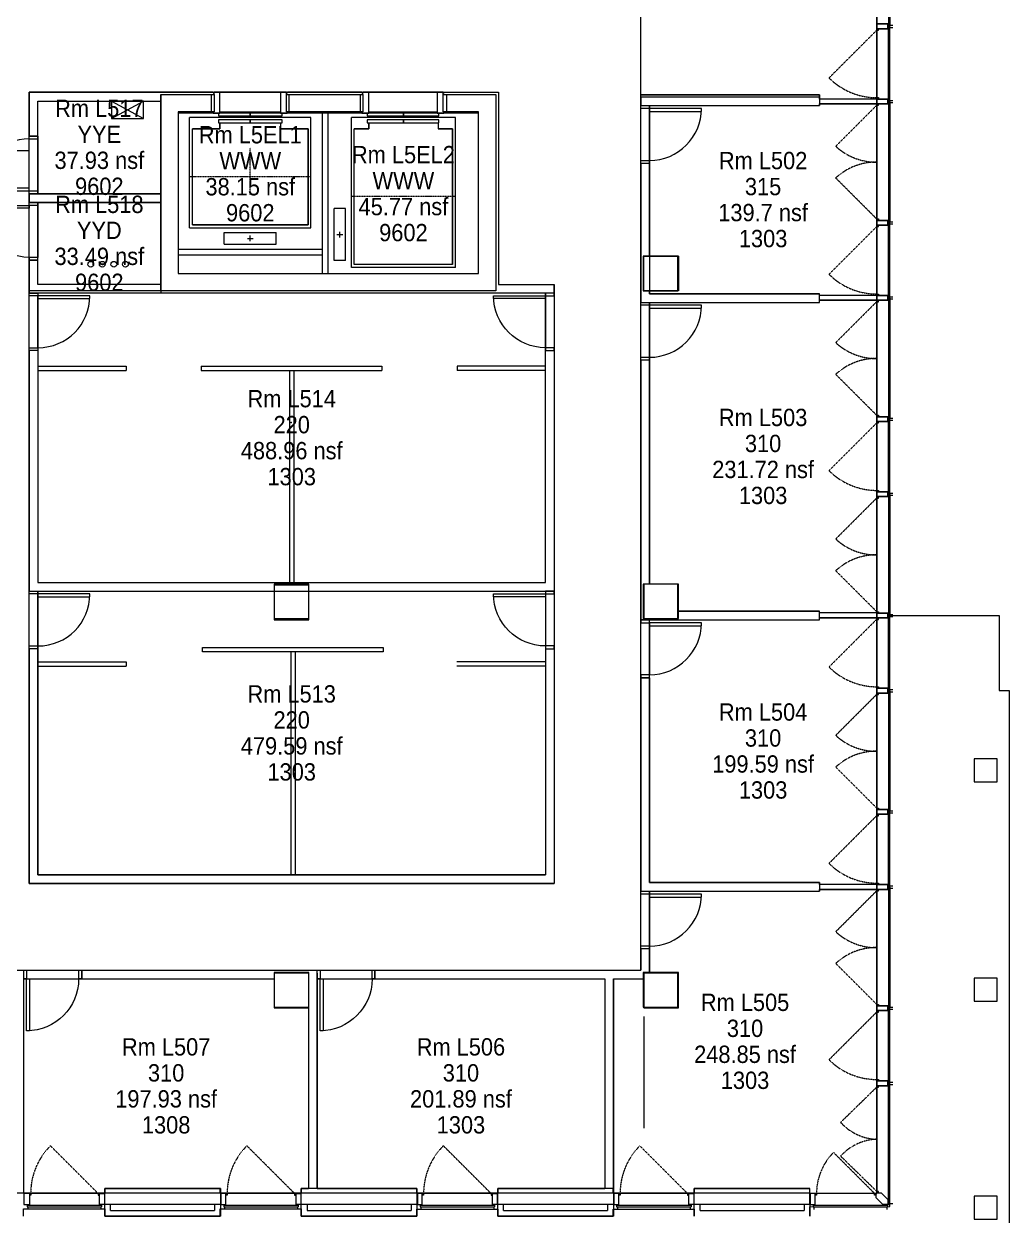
# Model space of a CAD drawing. Header units: inches. Extents: x 1247 to 6173, y 2512 to 6927.
# Drawn here: x 3442 to 4124, y 4620 to 5446 of the extents above; entities that cross this region are included whole.
import ezdxf

# ---------------------------------------------------------------- set-up
doc = ezdxf.new("R2010")
doc.units = ezdxf.units.IN
doc.header["$LTSCALE"] = 0.75
doc.header["$MEASUREMENT"] = 0
doc.linetypes.add('626_FL5$0$HIDDEN', pattern=[0.375, 0.25, -0.125])
doc.layers.get('0').update_dxf_attribs({"linetype": 'CONTINUOUS'})
doc.layers.get('DEFPOINTS').update_dxf_attribs({"linetype": 'CONTINUOUS'})
for name, color, linetype in [('626_FL5$0$A-BLDG-TWNE', 9, 'CONTINUOUS'), ('626_FL5$0$A-COLS', 7, 'CONTINUOUS'), ('626_FL5$0$A-DOOR', 7, 'CONTINUOUS'), ('626_FL5$0$A-FLOR', 7, 'CONTINUOUS'), ('626_FL5$0$A-FLOR-EVTR', 7, 'CONTINUOUS'), ('626_FL5$0$A-GLAZ', 7, 'CONTINUOUS'), ('626_FL5$0$A-WALL-FULL', 7, 'CONTINUOUS'), ('626_FL6$0$A-FLOR-EVTR', 7, 'CONTINUOUS'), ('626_GRID5$0$A-COLS', 7, 'CONTINUOUS'), ('triGrossAreaLayer', 7, 'CONTINUOUS'), ('triLabelLayer', 7, 'CONTINUOUS'), ('triMeasuredGrossAreaLayer', 7, 'CONTINUOUS'), ('triSpaceLayer', 7, 'CONTINUOUS')]:
    doc.layers.add(name, color=color, linetype=linetype)
doc.styles.add('KTH_TEXT', font='romans.shx', dxfattribs={"width": 0.9})

# ---------------------------------------------------------------- blocks, each defined once
blk = doc.blocks.new('626_FL5$0$626_DOOR')
blk.add_lwpolyline([(0, 1), (0, 0), (0.056, 0), (0.056, 1)], close=True)
blk.add_arc((0, 0), 1, 0, 90)
blk = doc.blocks.new('A$C001220A5')
at = {"layer": '626_FL6$0$A-FLOR-EVTR'}
for p, q in [((6, 358.3), (67, 358.3)), ((6, 355.3), (67, 355.3)), ((67, 358.3), (67, 355.3)), ((119.08, 358.3), (244.08, 358.3)), ((119.08, 358.3), (119.08, 355.3)), ((119.08, 355.3), (244.08, 355.3)), ((180.08, 355.3), (180.08, 208.89)), ((183.08, 355.3), (183.08, 208.89)), ((244.08, 358.3), (244.08, 355.3)), ((357.16, 358.3), (296.16, 358.3)), ((296.16, 358.3), (296.16, 355.3)), ((357.16, 355.3), (296.16, 355.3)), ((120, 160.58), (120, 163.58)), ((120, 163.58), (245, 163.58)), ((245, 160.58), (120, 160.58)), ((181, 160.58), (181, 6.49)), ((184, 160.58), (184, 6.49)), ((245, 163.58), (245, 160.58)), ((6, 153.58), (67, 153.58)), ((6, 150.58), (67, 150.58)), ((67, 153.58), (67, 150.58)), ((357, 153.58), (296, 153.58)), ((357, 150.58), (296, 150.58))]:
    blk.add_line(p, q, dxfattribs=at)

msp = doc.modelspace()

# ---------------------------------------------------------------- linework, layer by layer
at = {"linetype": 'ByBlock'}
for p, q in [((3849.88, 4778.73), (3849.88, 4681.28)), ((3870.88, 4758.73), (3870.88, 4681.28))]:
    msp.add_line(p, q, dxfattribs=at)
for points in [[(3676.55, 5385.21), (3623.55, 5385.21), (3623.55, 5397.21), (3676.55, 5397.21)], [(3576.55, 5382.4), (3598.55, 5382.4), (3598.55, 5384.4), (3576.55, 5384.4)], [(3598.55, 5382.4), (3620.55, 5382.4), (3620.55, 5384.4), (3598.55, 5384.4)], [(3679.55, 5382.4), (3704.55, 5382.4), (3704.55, 5384.4), (3679.55, 5384.4)], [(3704.55, 5382.4), (3728.99, 5382.4), (3728.99, 5384.4), (3704.55, 5384.4)], [(3868.88, 5389.56), (3874.88, 5389.56), (3874.88, 5387.56), (3868.88, 5387.56)], [(3576.55, 5377.59), (3598.55, 5377.59), (3598.55, 5379.59), (3576.55, 5379.59)], [(3598.55, 5377.59), (3620.55, 5377.59), (3620.55, 5379.59), (3598.55, 5379.59)], [(3679.55, 5377.59), (3704.55, 5377.59), (3704.55, 5379.59), (3679.55, 5379.59)], [(3704.55, 5377.59), (3728.99, 5377.59), (3728.99, 5379.59), (3704.55, 5379.59)], [(3451.55, 5366.4), (3445.55, 5366.4), (3445.55, 5368.4), (3451.55, 5368.4)], [(3868.88, 5351.56), (3874.88, 5351.56), (3874.88, 5349.56), (3868.88, 5349.56)], [(3451.55, 5328.45), (3445.55, 5328.45), (3445.55, 5330.45), (3451.55, 5330.45)], [(3451.55, 5320.45), (3445.55, 5320.45), (3445.55, 5322.45), (3451.55, 5322.45)], [(3870.57, 5261.22), (3894.57, 5261.22), (3894.57, 5285.22), (3870.57, 5285.22)], [(3870.88, 5285.22), (3894.88, 5285.22), (3894.88, 5261.22), (3870.88, 5261.22)], [(3445.55, 5282.45), (3451.55, 5282.45), (3451.55, 5284.45), (3445.55, 5284.45)], [(3451.55, 5257.87), (3445.55, 5257.87), (3445.55, 5259.72), (3451.55, 5259.72)], [(3802.88, 5257.87), (3808.88, 5257.87), (3808.88, 5259.72), (3802.88, 5259.72)], [(3874.88, 5251.23), (3868.88, 5251.23), (3868.88, 5253.23), (3874.88, 5253.23)], [(3451.55, 5220.03), (3445.55, 5220.03), (3445.55, 5221.87), (3451.55, 5221.87)], [(3802.88, 5220.03), (3808.88, 5220.03), (3808.88, 5221.87), (3802.88, 5221.87)], [(3874.88, 5213.23), (3868.88, 5213.23), (3868.88, 5215.23), (3874.88, 5215.23)], [(3615.07, 5034.22), (3639.07, 5034.22), (3639.07, 5058.22), (3615.07, 5058.22)], [(3615.07, 5033.3), (3639.07, 5033.3), (3639.07, 5057.3), (3615.07, 5057.3)], [(3870.57, 5034.22), (3894.57, 5034.22), (3894.57, 5058.22), (3870.57, 5058.22)], [(3870.88, 5034.22), (3894.88, 5034.22), (3894.88, 5058.22), (3870.88, 5058.22)], [(3451.55, 5051.3), (3445.55, 5051.3), (3445.55, 5053.3), (3451.55, 5053.3)], [(3802.88, 5051.3), (3808.88, 5051.3), (3808.88, 5053.3), (3802.88, 5053.3)], [(3874.88, 5033.4), (3868.88, 5033.4), (3868.88, 5031.31), (3874.88, 5031.31)], [(3451.55, 5013.3), (3445.55, 5013.3), (3445.55, 5015.3), (3451.55, 5015.3)], [(3802.88, 5013.3), (3808.88, 5013.3), (3808.88, 5015.3), (3802.88, 5015.3)], [(3874.87, 4995.31), (3868.88, 4995.31), (3868.88, 4993.22), (3874.87, 4993.22)], [(3874.88, 4843.4), (3868.88, 4843.4), (3868.88, 4845.4), (3874.88, 4845.4)], [(3874.88, 4805.54), (3868.88, 4805.54), (3868.88, 4807.54), (3874.88, 4807.54)], [(3443.75, 4784.73), (3441.75, 4784.73), (3441.75, 4790.73), (3443.75, 4790.73)], [(3481.83, 4784.73), (3479.83, 4784.73), (3479.83, 4790.73), (3481.83, 4790.73)], [(3615.07, 4765.22), (3639.07, 4765.22), (3639.07, 4789.22), (3615.07, 4789.22)], [(3615.07, 4764.73), (3639.07, 4764.73), (3639.07, 4788.73), (3615.07, 4788.73)], [(3870.57, 4765.22), (3894.57, 4765.22), (3894.57, 4789.22), (3870.57, 4789.22)], [(3870.88, 4764.73), (3894.88, 4764.73), (3894.88, 4788.73), (3870.88, 4788.73)], [(4033.36, 4710.53), (4032.18, 4710.53), (4032.18, 4709.75), (4033.36, 4709.75)], [(3445.94, 4634.92), (3445.94, 4636.1), (3446.73, 4636.1), (3446.73, 4634.92)], [(3494.01, 4634.92), (3494.01, 4636.1), (3493.22, 4636.1), (3493.22, 4634.92)], [(3989.75, 4634.92), (3989.75, 4636.1), (3990.53, 4636.1), (3990.53, 4634.92)], [(4030.71, 4634.92), (4030.71, 4636.1), (4031.49, 4636.1), (4031.49, 4634.92)], [(4031.69, 4636.1), (4032.18, 4636.1), (4032.18, 4636.59), (4035.22, 4636.59), (4039.88, 4631.94), (4039.88, 4628.4), (4036.34, 4628.4), (4031.69, 4633.06)], [(4033.36, 4637.57), (4032.18, 4637.57), (4032.18, 4636.79), (4033.36, 4636.79)]]:
    msp.add_lwpolyline(points, close=True)
at = {"linetype": '626_FL5$0$HIDDEN'}
for points in [[(3493.22, 4636.1), (3460.21, 4669.11, 0.198912), (3446.53, 4636.1)], [(4030.71, 4636.1), (4002.3, 4664.51, 0.198912), (3990.53, 4636.1)]]:
    msp.add_lwpolyline(points, format="xyb", dxfattribs=at)
at = {"layer": '626_FL5$0$A-BLDG-TWNE'}
for p, q in [((4041.38, 5036.44), (4116.84, 5036.44)), ((4116.84, 5036.44), (4116.84, 4984.41)), ((4116.84, 4984.41), (4123.84, 4984.41)), ((4123.84, 4984.41), (4123.84, 4444.24))]:
    msp.add_line(p, q, dxfattribs=at)
for points in [[(4099.57, 4921.22), (4115.57, 4921.22), (4115.57, 4937.22), (4099.57, 4937.22)], [(4099.57, 4769.22), (4115.57, 4769.22), (4115.57, 4785.22), (4099.57, 4785.22)], [(4099.57, 4618.22), (4115.57, 4618.22), (4115.57, 4634.22), (4099.57, 4634.22)]]:
    msp.add_lwpolyline(points, close=True, dxfattribs=at)
at = {"layer": '626_FL5$0$A-COLS'}
for p, q in [((3536.55, 5261.22), (3536.55, 5397.22)), ((3536.55, 5261.21), (3536.55, 5397.22)), ((3536.55, 5397.22), (3573.55, 5397.21)), ((3573.55, 5397.21), (3573.55, 5398.34)), ((3573.55, 5397.21), (3573.55, 5385.21)), ((3623.55, 5397.21), (3623.55, 5398.34)), ((3676.55, 5397.21), (3676.55, 5398.34)), ((3676.55, 5397.21), (3676.55, 5385.21)), ((3731.99, 5397.21), (3731.99, 5398.34)), ((3731.99, 5397.21), (3768.55, 5397.22)), ((3731.99, 5385.21), (3731.99, 5397.21)), ((3768.55, 5397.22), (3768.55, 5261.21)), ((3573.55, 5385.21), (3548.55, 5385.21)), ((3548.55, 5385.21), (3548.55, 5273.21)), ((3756.55, 5385.21), (3731.99, 5385.21)), ((3756.55, 5273.21), (3756.55, 5385.21)), ((3548.55, 5273.22), (3756.55, 5273.22)), ((3548.55, 5273.21), (3756.55, 5273.21)), ((3768.55, 5261.21), (3445.55, 5261.21)), ((3768.55, 5261.22), (3536.55, 5261.22))]:
    msp.add_line(p, q, dxfattribs=at)
at = {"layer": '626_FL5$0$A-DOOR'}
for p, q in [((3644.87, 4784.73), (3644.87, 4790.73)), ((3644.87, 4790.73), (3646.87, 4790.73)), ((3646.87, 4790.73), (3646.87, 4784.73)), ((3682.85, 4784.73), (3682.85, 4790.72)), ((3682.85, 4790.72), (3684.85, 4790.72)), ((3684.85, 4790.72), (3684.85, 4784.73)), ((3646.87, 4784.73), (3644.87, 4784.73)), ((3684.85, 4784.73), (3682.85, 4784.73))]:
    msp.add_line(p, q, dxfattribs=at)
at = {"layer": '626_FL5$0$A-FLOR'}
for p, q in [((3868.88, 5397.06), (3868.88, 5578.09)), ((3502.55, 5392.72), (3524.55, 5380.72)), ((3502.55, 5380.72), (3524.55, 5392.72)), ((3619.55, 5398.96), (3577.55, 5398.96)), ((3727.99, 5398.96), (3680.55, 5398.96)), ((3868.86, 5397.06), (3992.64, 5397.06)), ((3868.86, 5395.56), (3868.86, 5397.06)), ((3992.64, 5397.06), (3992.64, 5395.56)), ((3577.55, 5385.21), (3619.55, 5385.21)), ((3680.55, 5385.21), (3727.99, 5385.21)), ((3874.88, 5387.56), (3874.88, 5351.56)), ((3451.55, 5366.4), (3451.55, 5329.69)), ((3451.55, 5320.45), (3451.55, 5284.45)), ((3451.55, 5221.87), (3451.55, 5257.87)), ((3802.88, 5257.87), (3802.88, 5221.87)), ((3874.88, 5251.23), (3874.88, 5215.23)), ((3451.55, 5052.3), (3451.55, 5015.3)), ((3802.88, 5053.3), (3802.88, 5015.3)), ((3874.87, 5031.31), (3874.88, 4995.31)), ((3874.88, 4843.4), (3874.88, 4807.54)), ((3443.75, 4784.72), (3479.75, 4784.73)), ((3646.87, 4784.73), (3682.87, 4784.73))]:
    msp.add_line(p, q, dxfattribs=at)
msp.add_lwpolyline([(3502.55, 5380.72), (3524.55, 5380.72), (3524.55, 5392.72), (3502.55, 5392.72)], close=True, dxfattribs=at)
for centre in [(3488.09, 5279.67), (3496.09, 5279.67), (3504.09, 5279.67), (3512.09, 5279.67)]:
    msp.add_circle(centre, 2, dxfattribs=at)
at = {"layer": '626_FL5$0$A-FLOR-EVTR'}
for p, q in [((3756.55, 5384.4), (3548.55, 5384.4)), ((3648.55, 5273.22), (3648.55, 5384.06)), ((3652.55, 5273.22), (3652.55, 5384.06)), ((3556.55, 5304.96), (3556.55, 5381.4)), ((3640.55, 5381.4), (3556.55, 5381.4)), ((3577.55, 5377.46), (3577.55, 5373.53)), ((3619.55, 5377.59), (3619.55, 5373.53)), ((3640.55, 5304.96), (3640.55, 5381.4)), ((3668.55, 5277.46), (3668.55, 5381.4)), ((3740.55, 5381.4), (3668.55, 5381.4)), ((3680.55, 5377.59), (3680.55, 5373.53)), ((3728.55, 5377.59), (3728.55, 5373.53)), ((3740.55, 5277.46), (3740.55, 5381.4)), ((3558.55, 5306.96), (3558.55, 5373.53)), ((3577.55, 5373.53), (3558.55, 5373.53)), ((3638.55, 5373.53), (3619.55, 5373.53)), ((3638.55, 5306.96), (3638.55, 5373.53)), ((3670.55, 5279.46), (3670.55, 5373.53)), ((3680.55, 5373.53), (3670.55, 5373.53)), ((3738.55, 5373.53), (3728.55, 5373.53)), ((3738.55, 5279.46), (3738.55, 5373.53)), ((3664.55, 5318.21), (3656.55, 5318.21)), ((3656.55, 5282.21), (3656.55, 5318.21)), ((3664.55, 5282.21), (3664.55, 5318.21)), ((3556.55, 5304.96), (3640.55, 5304.96)), ((3558.55, 5306.96), (3638.55, 5306.96)), ((3580.55, 5293.59), (3580.55, 5301.59)), ((3580.55, 5301.59), (3616.55, 5301.59)), ((3616.55, 5293.59), (3616.55, 5301.59)), ((3660.55, 5298.21), (3660.55, 5302.21)), ((3580.55, 5293.59), (3616.55, 5293.59)), ((3596.55, 5297.59), (3600.55, 5297.59)), ((3598.55, 5295.59), (3598.55, 5299.59)), ((3658.55, 5300.21), (3662.55, 5300.21)), ((3548.55, 5290.21), (3648.55, 5290.21)), ((3548.55, 5286.21), (3648.55, 5286.21)), ((3664.55, 5282.21), (3656.55, 5282.21)), ((3740.55, 5277.46), (3668.55, 5277.46)), ((3738.55, 5279.46), (3670.55, 5279.46)), ((3548.55, 5273.21), (3756.55, 5273.21))]:
    msp.add_line(p, q, dxfattribs=at)
at = {"layer": '626_FL5$0$A-FLOR-EVTR', "linetype": '626_FL5$0$HIDDEN'}
for p, q in [((3598.55, 5328.06), (3598.55, 5360.42)), ((3640.55, 5340.25), (3556.55, 5340.25)), ((3740.55, 5326.5), (3668.55, 5326.5))]:
    msp.add_line(p, q, dxfattribs=at)
at = {"layer": '626_FL5$0$A-GLAZ'}
for p, q in [((4040.31, 5528.15), (4040.31, 5444.65)), ((4041.31, 5528.15), (4041.31, 5444.65)), ((4033.36, 5442.53), (4032.18, 5442.53)), ((4032.18, 5442.53), (4032.18, 5441.75)), ((4033.36, 5441.75), (4033.36, 5442.53)), ((4032.18, 5441.75), (4032.18, 5395.06)), ((4032.18, 5441.75), (4033.36, 5441.75)), ((4032.18, 5394.27), (4032.18, 5395.06)), ((4032.18, 5395.06), (4033.36, 5395.06)), ((4033.36, 5394.27), (4032.18, 5394.27)), ((4033.36, 5395.06), (4033.36, 5394.27)), ((4033.36, 5390.53), (4032.18, 5390.53)), ((4032.18, 5390.53), (4032.18, 5389.75)), ((4032.18, 5311.06), (4032.18, 5389.75)), ((4032.18, 5389.75), (4033.36, 5389.75)), ((4033.36, 5389.75), (4033.36, 5390.53)), ((4040.31, 5392.15), (4040.31, 5308.65)), ((4041.31, 5392.15), (4041.31, 5308.65)), ((4032.18, 5310.27), (4032.18, 5311.06)), ((4032.18, 5311.06), (4033.36, 5311.06)), ((4033.36, 5310.27), (4032.18, 5310.27)), ((4033.36, 5311.06), (4033.36, 5310.27)), ((4033.36, 5306.53), (4032.18, 5306.53)), ((4032.18, 5306.53), (4032.18, 5305.75)), ((4032.18, 5305.75), (4032.18, 5259.06)), ((4032.18, 5305.75), (4033.36, 5305.75)), ((4033.36, 5305.75), (4033.36, 5306.53)), ((4032.18, 5258.27), (4032.18, 5259.06)), ((4032.18, 5259.06), (4033.36, 5259.06)), ((4033.36, 5258.27), (4032.18, 5258.27)), ((4033.36, 5254.53), (4032.18, 5254.53)), ((4032.18, 5254.53), (4032.18, 5253.75)), ((4032.18, 5175.06), (4032.18, 5253.75)), ((4032.18, 5253.75), (4033.36, 5253.75)), ((4033.36, 5259.06), (4033.36, 5258.27)), ((4033.36, 5253.75), (4033.36, 5254.53)), ((4040.31, 5256.15), (4040.31, 5172.65)), ((4041.31, 5256.15), (4041.31, 5172.65)), ((4032.18, 5174.27), (4032.18, 5175.06)), ((4032.18, 5175.06), (4033.36, 5175.06)), ((4033.36, 5174.27), (4032.18, 5174.27)), ((4033.36, 5170.53), (4032.18, 5170.53)), ((4032.18, 5170.53), (4032.18, 5169.75)), ((4032.18, 5169.75), (4032.18, 5123.06)), ((4032.18, 5169.75), (4033.36, 5169.75)), ((4033.36, 5175.06), (4033.36, 5174.27)), ((4033.36, 5169.75), (4033.36, 5170.53)), ((4032.18, 5122.27), (4032.18, 5123.06)), ((4032.18, 5123.06), (4033.36, 5123.06)), ((4033.36, 5122.27), (4032.18, 5122.27)), ((4033.36, 5123.06), (4033.36, 5122.27)), ((4040.31, 5120.15), (4040.31, 5036.65)), ((4041.31, 5120.15), (4041.31, 5036.65)), ((4033.36, 5118.53), (4032.18, 5118.53)), ((4032.18, 5118.53), (4032.18, 5117.74)), ((4032.18, 5039.06), (4032.18, 5117.74)), ((4032.18, 5117.74), (4033.36, 5117.74)), ((4033.36, 5117.74), (4033.36, 5118.53)), ((4032.18, 5038.27), (4032.18, 5039.06)), ((4032.18, 5039.06), (4033.36, 5039.06)), ((4033.36, 5038.27), (4032.18, 5038.27)), ((4033.36, 5039.06), (4033.36, 5038.27)), ((4033.36, 5034.53), (4032.18, 5034.53)), ((4032.18, 5034.53), (4032.18, 5033.75)), ((4032.18, 5033.75), (4032.18, 4987.06)), ((4032.18, 5033.75), (4033.36, 5033.75)), ((4033.36, 5033.75), (4033.36, 5034.53)), ((4032.18, 4986.27), (4032.18, 4987.06)), ((4032.18, 4987.06), (4033.36, 4987.06)), ((4033.36, 4986.27), (4032.18, 4986.27)), ((4033.36, 4982.53), (4032.18, 4982.53)), ((4032.18, 4982.53), (4032.18, 4981.75)), ((4032.18, 4903.06), (4032.18, 4981.75)), ((4032.18, 4981.75), (4033.36, 4981.75)), ((4033.36, 4987.06), (4033.36, 4986.27)), ((4033.36, 4981.75), (4033.36, 4982.53)), ((4040.31, 4984.15), (4040.31, 4900.65)), ((4041.31, 4984.15), (4041.31, 4900.65)), ((4032.18, 4902.27), (4032.18, 4903.06)), ((4032.18, 4903.06), (4033.36, 4903.06)), ((4033.36, 4902.27), (4032.18, 4902.27)), ((4033.36, 4898.53), (4032.18, 4898.53)), ((4032.18, 4898.53), (4032.18, 4897.75)), ((4032.18, 4897.75), (4032.18, 4851.06)), ((4032.18, 4897.75), (4033.36, 4897.75)), ((4033.36, 4903.06), (4033.36, 4902.27)), ((4033.36, 4897.75), (4033.36, 4898.53)), ((4032.18, 4850.27), (4032.18, 4851.06)), ((4032.18, 4851.06), (4033.36, 4851.06)), ((4033.36, 4850.27), (4032.18, 4850.27)), ((4033.36, 4851.06), (4033.36, 4850.27)), ((4040.31, 4848.15), (4040.31, 4764.65)), ((4041.31, 4848.15), (4041.31, 4764.65)), ((4033.36, 4846.53), (4032.18, 4846.53)), ((4032.18, 4846.53), (4032.18, 4845.75)), ((4032.18, 4767.06), (4032.18, 4845.75)), ((4032.18, 4845.75), (4033.36, 4845.75)), ((4033.36, 4845.75), (4033.36, 4846.53)), ((4032.18, 4766.27), (4032.18, 4767.06)), ((4032.18, 4767.06), (4033.36, 4767.06)), ((4033.36, 4766.27), (4032.18, 4766.27)), ((4033.36, 4767.06), (4033.36, 4766.27)), ((4033.36, 4762.53), (4032.18, 4762.53)), ((4032.18, 4762.53), (4032.18, 4761.75)), ((4032.18, 4761.75), (4032.18, 4715.06)), ((4032.18, 4761.75), (4033.36, 4761.75)), ((4033.36, 4761.75), (4033.36, 4762.53)), ((4032.18, 4714.27), (4032.18, 4715.06)), ((4032.18, 4715.06), (4033.36, 4715.06)), ((4033.36, 4714.27), (4032.18, 4714.27)), ((4032.18, 4709.75), (4032.18, 4637.57)), ((4033.36, 4715.06), (4033.36, 4714.27)), ((4040.31, 4628.65), (4040.31, 4712.15)), ((4041.31, 4628.65), (4041.31, 4712.15)), ((3493.22, 4636.1), (3446.53, 4636.1)), ((3581.75, 4634.92), (3581.75, 4636.1)), ((3581.75, 4636.1), (3582.53, 4636.1)), ((3582.53, 4634.92), (3581.75, 4634.92)), ((3629.22, 4636.1), (3582.53, 4636.1)), ((3582.53, 4636.1), (3582.53, 4634.92)), ((3630.01, 4636.1), (3629.22, 4636.1)), ((3629.22, 4636.1), (3629.22, 4634.92)), ((3629.22, 4634.92), (3630.01, 4634.92)), ((3630.01, 4634.92), (3630.01, 4636.1)), ((3717.75, 4634.92), (3717.75, 4636.1)), ((3717.75, 4636.1), (3718.53, 4636.1)), ((3718.53, 4634.92), (3717.75, 4634.92)), ((3765.22, 4636.1), (3718.53, 4636.1)), ((3718.53, 4636.1), (3718.53, 4634.92)), ((3766.01, 4636.1), (3765.22, 4636.1)), ((3765.22, 4636.1), (3765.22, 4634.92)), ((3765.22, 4634.92), (3766.01, 4634.92)), ((3766.01, 4634.92), (3766.01, 4636.1)), ((3853.75, 4634.92), (3853.75, 4636.1)), ((3853.75, 4636.1), (3854.53, 4636.1)), ((3854.53, 4634.92), (3853.75, 4634.92)), ((3901.22, 4636.1), (3854.53, 4636.1)), ((3854.53, 4636.1), (3854.53, 4634.92)), ((3902.01, 4636.1), (3901.22, 4636.1)), ((3901.22, 4636.1), (3901.22, 4634.92)), ((3901.22, 4634.92), (3902.01, 4634.92)), ((3902.01, 4634.92), (3902.01, 4636.1)), ((4030.71, 4636.1), (3990.53, 4636.1))]:
    msp.add_line(p, q, dxfattribs=at)
at = {"layer": '626_FL5$0$A-GLAZ', "linetype": 'Continuous'}
for p, q in [((4039.88, 5446.08), (4032.18, 5446.08)), ((4032.18, 5446.08), (4032.18, 5442.73)), ((4032.18, 5442.73), (4032.18, 5446.08)), ((4032.18, 5446.08), (4039.88, 5446.08)), ((4032.18, 5442.73), (4039.88, 5442.73)), ((4039.88, 5442.73), (4032.18, 5442.73)), ((4039.88, 5442.73), (4039.88, 5446.08)), ((4039.88, 5446.08), (4039.88, 5442.73)), ((4039.88, 5444.65), (4041.31, 5444.65)), ((4039.88, 5444.15), (4041.31, 5444.15)), ((4040.31, 5392.65), (4040.31, 5444.15)), ((4041.31, 5445.15), (4043.31, 5445.15)), ((4041.31, 5392.65), (4041.31, 5444.15)), ((4041.31, 5443.65), (4043.31, 5443.65)), ((4032.18, 5390.73), (4032.18, 5394.08)), ((4032.18, 5394.08), (4039.88, 5394.08)), ((4039.88, 5394.08), (4032.18, 5394.08)), ((4032.18, 5394.08), (4032.18, 5390.73)), ((4039.88, 5394.08), (4039.88, 5390.73)), ((4039.88, 5390.73), (4039.88, 5394.08)), ((4039.88, 5392.65), (4041.31, 5392.65)), ((4041.31, 5393.15), (4043.31, 5393.15)), ((4039.88, 5390.73), (4032.18, 5390.73)), ((4032.18, 5390.73), (4039.88, 5390.73)), ((4039.88, 5392.15), (4041.31, 5392.15)), ((4041.31, 5391.65), (4043.31, 5391.65)), ((4039.88, 5310.08), (4032.18, 5310.08)), ((4032.18, 5310.08), (4032.18, 5306.73)), ((4032.18, 5306.73), (4032.18, 5310.08)), ((4032.18, 5310.08), (4039.88, 5310.08)), ((4039.88, 5306.73), (4039.88, 5310.08)), ((4039.88, 5310.08), (4039.88, 5306.73)), ((4032.18, 5306.73), (4039.88, 5306.73)), ((4039.88, 5306.73), (4032.18, 5306.73)), ((4039.88, 5308.65), (4041.31, 5308.65)), ((4039.88, 5308.15), (4041.31, 5308.15)), ((4040.31, 5256.65), (4040.31, 5308.15)), ((4041.31, 5309.15), (4043.31, 5309.15)), ((4041.31, 5256.65), (4041.31, 5308.15)), ((4041.31, 5307.65), (4043.31, 5307.65)), ((4032.18, 5254.73), (4032.18, 5258.08)), ((4032.18, 5258.08), (4039.88, 5258.08)), ((4039.88, 5258.08), (4032.18, 5258.08)), ((4032.18, 5258.08), (4032.18, 5254.73)), ((4039.88, 5254.73), (4032.18, 5254.73)), ((4032.18, 5254.73), (4039.88, 5254.73)), ((4039.88, 5258.08), (4039.88, 5254.73)), ((4039.88, 5254.73), (4039.88, 5258.08)), ((4039.88, 5256.65), (4041.31, 5256.65)), ((4039.88, 5256.15), (4041.31, 5256.15)), ((4041.31, 5257.15), (4043.31, 5257.15)), ((4041.31, 5255.65), (4043.31, 5255.65)), ((4039.88, 5174.08), (4032.18, 5174.08)), ((4032.18, 5174.08), (4032.18, 5170.73)), ((4032.18, 5170.73), (4032.18, 5174.08)), ((4032.18, 5174.08), (4039.88, 5174.08)), ((4032.18, 5170.73), (4039.88, 5170.73)), ((4039.88, 5170.73), (4032.18, 5170.73)), ((4039.88, 5170.73), (4039.88, 5174.08)), ((4039.88, 5174.08), (4039.88, 5170.73)), ((4039.88, 5172.65), (4041.31, 5172.65)), ((4039.88, 5172.15), (4041.31, 5172.15)), ((4040.31, 5120.65), (4040.31, 5172.15)), ((4041.31, 5173.15), (4043.31, 5173.15)), ((4041.31, 5120.65), (4041.31, 5172.15)), ((4041.31, 5171.65), (4043.31, 5171.65)), ((4039.88, 5122.08), (4032.18, 5122.08)), ((4032.18, 5122.08), (4032.18, 5118.73)), ((4032.18, 5118.73), (4032.18, 5122.07)), ((4032.18, 5122.07), (4039.88, 5122.07)), ((4039.88, 5118.73), (4039.88, 5122.08)), ((4039.88, 5122.07), (4039.88, 5118.73)), ((4039.88, 5120.65), (4041.31, 5120.65)), ((4039.88, 5120.15), (4041.31, 5120.15)), ((4041.31, 5121.15), (4043.31, 5121.15)), ((4039.88, 5118.73), (4032.18, 5118.73)), ((4032.18, 5118.73), (4039.88, 5118.73)), ((4041.31, 5119.65), (4043.31, 5119.65)), ((4032.18, 5034.73), (4032.18, 5038.08)), ((4032.18, 5038.08), (4039.88, 5038.08)), ((4039.88, 5038.07), (4032.18, 5038.07)), ((4032.18, 5038.07), (4032.18, 5034.73)), ((4039.88, 5038.08), (4039.88, 5034.73)), ((4039.88, 5034.73), (4039.88, 5038.07)), ((4032.18, 5034.73), (4039.88, 5034.73)), ((4039.88, 5034.73), (4032.18, 5034.73)), ((4039.88, 5036.65), (4041.31, 5036.65)), ((4039.88, 5036.15), (4041.31, 5036.15)), ((4040.31, 4984.65), (4040.31, 5036.15)), ((4041.31, 5037.15), (4043.31, 5037.15)), ((4041.31, 4984.65), (4041.31, 5036.15)), ((4041.31, 5035.65), (4043.31, 5035.65)), ((4032.18, 4982.73), (4032.18, 4986.08)), ((4032.18, 4986.08), (4039.88, 4986.08)), ((4039.88, 4986.08), (4032.18, 4986.08)), ((4032.18, 4986.08), (4032.18, 4982.73)), ((4039.88, 4982.73), (4032.18, 4982.73)), ((4032.18, 4982.73), (4039.88, 4982.73)), ((4039.88, 4986.08), (4039.88, 4982.73)), ((4039.88, 4982.73), (4039.88, 4986.08)), ((4039.88, 4984.65), (4041.31, 4984.65)), ((4039.88, 4984.15), (4041.31, 4984.15)), ((4041.31, 4985.15), (4043.31, 4985.15)), ((4041.31, 4983.65), (4043.31, 4983.65)), ((4039.88, 4902.08), (4032.18, 4902.08)), ((4032.18, 4902.08), (4032.18, 4898.73)), ((4032.18, 4898.73), (4032.18, 4902.08)), ((4032.18, 4902.08), (4039.88, 4902.08)), ((4032.18, 4898.73), (4039.88, 4898.73)), ((4039.88, 4898.73), (4032.18, 4898.73)), ((4039.88, 4898.73), (4039.88, 4902.08)), ((4039.88, 4902.08), (4039.88, 4898.73)), ((4039.88, 4900.65), (4041.31, 4900.65)), ((4039.88, 4900.15), (4041.31, 4900.15)), ((4040.31, 4848.65), (4040.31, 4900.15)), ((4041.31, 4901.15), (4043.31, 4901.15)), ((4041.31, 4848.65), (4041.31, 4900.15)), ((4041.31, 4899.65), (4043.31, 4899.65)), ((4032.18, 4846.73), (4032.18, 4850.08)), ((4032.18, 4850.08), (4039.88, 4850.08)), ((4039.88, 4850.08), (4032.18, 4850.08)), ((4032.18, 4850.08), (4032.18, 4846.73)), ((4039.88, 4850.08), (4039.88, 4846.73)), ((4039.88, 4846.73), (4039.88, 4850.08)), ((4039.88, 4848.65), (4041.31, 4848.65)), ((4039.88, 4848.15), (4041.31, 4848.15)), ((4041.31, 4849.15), (4043.31, 4849.15)), ((4041.31, 4847.65), (4043.31, 4847.65)), ((4039.88, 4846.73), (4032.18, 4846.73)), ((4032.18, 4846.73), (4039.88, 4846.73)), ((4039.88, 4766.08), (4032.18, 4766.08)), ((4032.18, 4766.08), (4032.18, 4762.73)), ((4032.18, 4762.73), (4032.18, 4766.08)), ((4032.18, 4766.08), (4039.88, 4766.08)), ((4039.88, 4762.73), (4039.88, 4766.08)), ((4039.88, 4766.08), (4039.88, 4762.73)), ((4041.31, 4765.15), (4043.31, 4765.15)), ((4032.18, 4762.73), (4039.88, 4762.73)), ((4039.88, 4762.73), (4032.18, 4762.73)), ((4039.88, 4764.65), (4041.31, 4764.65)), ((4039.88, 4764.15), (4041.31, 4764.15)), ((4040.31, 4712.65), (4040.31, 4764.15)), ((4041.31, 4712.65), (4041.31, 4764.15)), ((4041.31, 4763.65), (4043.31, 4763.65)), ((4032.18, 4710.73), (4032.18, 4714.08)), ((4032.18, 4714.08), (4039.88, 4714.08)), ((4039.88, 4714.08), (4032.18, 4714.08)), ((4032.18, 4714.08), (4032.18, 4710.73)), ((4039.88, 4710.73), (4032.18, 4710.73)), ((4032.18, 4710.73), (4039.88, 4710.73)), ((4039.88, 4714.08), (4039.88, 4710.73)), ((4039.88, 4710.73), (4039.88, 4714.08)), ((4039.88, 4712.65), (4041.31, 4712.65)), ((4039.88, 4712.15), (4041.31, 4712.15)), ((4041.31, 4713.15), (4043.31, 4713.15)), ((4041.31, 4711.65), (4043.31, 4711.65)), ((3445.88, 4636.1), (3441.88, 4636.1)), ((3441.88, 4636.1), (3441.88, 4628.4)), ((3445.88, 4628.4), (3445.88, 4636.1)), ((3494.2, 4628.4), (3494.2, 4636.1)), ((3494.2, 4636.1), (3497.55, 4636.1)), ((3497.55, 4636.1), (3497.55, 4628.4)), ((3581.55, 4636.1), (3578.2, 4636.1)), ((3578.2, 4636.1), (3578.2, 4628.4)), ((3581.55, 4628.4), (3581.55, 4636.1)), ((3630.2, 4628.4), (3630.2, 4636.1)), ((3630.2, 4636.1), (3633.55, 4636.1)), ((3633.55, 4636.1), (3633.55, 4628.4)), ((3717.55, 4636.1), (3714.2, 4636.1)), ((3714.2, 4636.1), (3714.2, 4628.4)), ((3717.55, 4628.4), (3717.55, 4636.1)), ((3766.2, 4628.4), (3766.2, 4636.1)), ((3766.2, 4636.1), (3769.55, 4636.1)), ((3769.55, 4636.1), (3769.55, 4628.4)), ((3853.55, 4636.1), (3850.2, 4636.1)), ((3850.2, 4636.1), (3850.2, 4628.4)), ((3853.55, 4628.4), (3853.55, 4636.1)), ((3902.2, 4628.4), (3902.2, 4636.1)), ((3902.2, 4636.1), (3905.55, 4636.1)), ((3905.55, 4636.1), (3905.55, 4628.4)), ((3989.55, 4636.1), (3986.2, 4636.1)), ((3986.2, 4636.1), (3986.2, 4628.4)), ((3989.55, 4628.4), (3989.55, 4636.1)), ((3441.88, 4628.4), (3445.88, 4628.4)), ((3444.13, 4628.4), (3444.13, 4626.97)), ((3444.13, 4627.97), (3495.63, 4627.97)), ((3444.13, 4626.97), (3495.63, 4626.97)), ((3444.63, 4626.97), (3444.63, 4624.97)), ((3497.55, 4628.4), (3494.2, 4628.4)), ((3495.13, 4626.97), (3495.13, 4624.97)), ((3495.63, 4628.4), (3495.63, 4626.97)), ((3578.2, 4628.4), (3581.55, 4628.4)), ((3580.13, 4628.4), (3580.13, 4626.97)), ((3580.13, 4627.97), (3631.63, 4627.97)), ((3580.13, 4626.97), (3631.63, 4626.97)), ((3580.63, 4626.97), (3580.63, 4624.97)), ((3633.55, 4628.4), (3630.2, 4628.4)), ((3631.13, 4626.97), (3631.13, 4624.97)), ((3631.63, 4628.4), (3631.63, 4626.97)), ((3714.2, 4628.4), (3717.55, 4628.4)), ((3716.13, 4628.4), (3716.13, 4626.97)), ((3716.13, 4627.97), (3767.63, 4627.97)), ((3716.13, 4626.97), (3767.63, 4626.97)), ((3716.63, 4626.97), (3716.63, 4624.97)), ((3769.55, 4628.4), (3766.2, 4628.4)), ((3767.13, 4626.97), (3767.13, 4624.97)), ((3767.63, 4628.4), (3767.63, 4626.97)), ((3850.2, 4628.4), (3853.55, 4628.4)), ((3852.13, 4628.4), (3852.13, 4626.97)), ((3852.13, 4627.97), (3903.63, 4627.97)), ((3852.13, 4626.97), (3903.63, 4626.97)), ((3852.63, 4626.97), (3852.63, 4624.97)), ((3905.55, 4628.4), (3902.2, 4628.4)), ((3903.13, 4626.97), (3903.13, 4624.97)), ((3903.63, 4628.4), (3903.63, 4626.97)), ((3986.2, 4628.4), (3989.55, 4628.4)), ((3988.13, 4628.4), (3988.13, 4626.97)), ((3988.13, 4627.97), (4039.63, 4627.97)), ((3988.13, 4626.97), (4039.63, 4626.97)), ((3988.63, 4626.97), (3988.63, 4624.97)), ((4039.13, 4626.97), (4039.13, 4624.97)), ((4039.63, 4628.4), (4039.63, 4626.97)), ((4039.88, 4628.65), (4041.31, 4628.65)), ((4041.31, 4629.15), (4043.31, 4629.15))]:
    msp.add_line(p, q, dxfattribs=at)
at = {"layer": '626_FL5$0$A-GLAZ', "linetype": '626_FL5$0$HIDDEN'}
for p, q in [((4032.18, 5441.75), (3999.17, 5408.74)), ((4032.18, 5389.75), (4003.81, 5361.38)), ((4032.18, 5311.06), (4003.81, 5339.43)), ((4032.18, 5305.75), (3999.17, 5272.74)), ((4032.18, 5253.75), (4003.81, 5225.38)), ((4032.18, 5175.06), (4003.81, 5203.43)), ((4032.18, 5169.75), (3999.17, 5136.74)), ((4032.18, 5117.75), (4003.81, 5089.38)), ((4032.18, 5039.06), (4003.81, 5067.43)), ((4032.18, 5033.75), (3999.17, 5000.74)), ((4032.18, 4981.75), (4003.81, 4953.38)), ((4032.18, 4903.06), (4003.81, 4931.43)), ((4032.18, 4897.75), (3999.17, 4864.74)), ((4032.18, 4845.75), (4003.81, 4817.38)), ((4032.18, 4767.06), (4003.81, 4795.43)), ((4032.18, 4761.75), (3999.17, 4728.74)), ((4032.18, 4709.75), (4007.2, 4685.35)), ((3629.22, 4636.1), (3596.21, 4669.11)), ((3765.22, 4636.1), (3732.21, 4669.11)), ((3901.22, 4636.1), (3868.21, 4669.11)), ((4032.18, 4637.57), (4007.2, 4661.97))]:
    msp.add_line(p, q, dxfattribs=at)
for centre, radius, start, end in [((4032.18, 5441.75), 46.69, 225, 270), ((4031.79, 5391.58), 41.17, 227.17653, 270.5375), ((4031.79, 5309.24), 41.17, 89.4625, 132.82347), ((4032.18, 5305.75), 46.69, 225, 270), ((4031.79, 5255.58), 41.17, 227.17653, 270.5375), ((4031.79, 5173.24), 41.17, 89.4625, 132.82347), ((4032.18, 5169.75), 46.69, 225, 270), ((4031.79, 5119.57), 41.17, 227.17653, 270.5375), ((4031.79, 5037.23), 41.17, 89.4625, 132.82347), ((4032.18, 5033.75), 46.69, 225, 270), ((4031.79, 4983.58), 41.17, 227.17653, 270.5375), ((4031.79, 4901.24), 41.17, 89.4625, 132.82347), ((4032.18, 4897.75), 46.69, 225, 270), ((4031.79, 4847.58), 41.17, 227.17653, 270.5375), ((4031.79, 4765.24), 41.17, 89.4625, 132.82347), ((4032.18, 4761.75), 46.69, 225, 270), ((4033.44, 4708.88), 35.24, 221.8799, 267.9552), ((3629.22, 4636.1), 46.69, 135, 180), ((3765.22, 4636.1), 46.69, 135, 180), ((3901.22, 4636.1), 46.69, 135, 180), ((4033.44, 4638.44), 35.24, 92.0448, 138.1201)]:
    msp.add_arc(centre, radius, start, end, dxfattribs=at)
at = {"layer": '626_FL5$0$A-WALL-FULL'}
for p, q in [((3445.55, 5398.96), (3445.55, 5368.4)), ((3572.8, 5398.96), (3445.55, 5398.96)), ((3451.55, 5392.72), (3536.55, 5392.72)), ((3451.55, 5368.4), (3451.55, 5392.72)), ((3536.55, 5397.22), (3536.55, 5259.72)), ((3572.8, 5398.34), (3572.8, 5398.96)), ((3572.8, 5398.34), (3573.55, 5398.34)), ((3577.55, 5398.96), (3573.55, 5398.96)), ((3573.55, 5398.34), (3573.55, 5398.96)), ((3577.55, 5384.4), (3577.55, 5398.96)), ((3619.55, 5398.96), (3619.55, 5384.4)), ((3623.55, 5398.96), (3619.55, 5398.96)), ((3623.55, 5398.34), (3623.55, 5398.96)), ((3623.55, 5398.34), (3624.3, 5398.34)), ((3624.3, 5398.34), (3624.3, 5398.96)), ((3675.8, 5398.96), (3624.3, 5398.96)), ((3675.8, 5398.34), (3675.8, 5398.96)), ((3675.8, 5398.34), (3676.55, 5398.34)), ((3680.55, 5398.96), (3676.55, 5398.96)), ((3680.55, 5398.96), (3676.55, 5398.96)), ((3676.55, 5398.34), (3676.55, 5398.96)), ((3680.55, 5384.4), (3680.55, 5398.96)), ((3727.99, 5398.96), (3727.99, 5384.4)), ((3731.99, 5398.96), (3727.99, 5398.96)), ((3731.99, 5398.34), (3731.99, 5398.96)), ((3731.99, 5398.34), (3732.74, 5398.34)), ((3732.74, 5398.96), (3770.3, 5398.96)), ((3732.74, 5398.34), (3732.74, 5398.96)), ((3770.3, 5398.96), (3770.3, 5265.72)), ((3868.88, 5395.56), (3992.64, 5395.56)), ((3868.88, 5395.56), (3868.88, 5389.56)), ((3992.64, 5395.56), (3992.64, 5389.56)), ((4032.18, 5394.08), (3992.64, 5394.08)), ((3572.83, 5384.4), (3572.83, 5385.21)), ((3572.83, 5384.4), (3577.55, 5384.4)), ((3619.55, 5384.42), (3624.11, 5384.42)), ((3624.11, 5384.42), (3624.11, 5385.21)), ((3675.83, 5384.4), (3675.83, 5385.21)), ((3675.83, 5384.4), (3680.55, 5384.4)), ((3727.99, 5384.42), (3732.5, 5384.42)), ((3732.5, 5384.42), (3732.5, 5385.21)), ((3868.88, 5389.56), (3992.64, 5389.56)), ((4032.18, 5390.73), (3992.64, 5390.73)), ((3451.55, 5368.4), (3445.55, 5368.4)), ((3874.88, 5349.56), (3868.88, 5349.56)), ((3868.88, 5349.56), (3868.88, 5253.23)), ((3874.88, 5349.56), (3874.88, 5259.23)), ((3445.55, 5328.45), (3536.55, 5328.45)), ((3445.55, 5328.45), (3445.55, 5322.45)), ((3536.55, 5322.45), (3445.55, 5322.45)), ((3451.55, 5282.45), (3445.55, 5282.45)), ((3445.55, 5282.45), (3445.55, 5259.72)), ((3451.55, 5265.72), (3451.55, 5282.45)), ((3536.55, 5265.72), (3451.55, 5265.72)), ((3770.3, 5265.72), (3808.88, 5265.72)), ((3808.88, 5259.72), (3808.88, 5265.72)), ((3808.88, 5259.72), (3445.55, 5259.72)), ((3868.88, 5253.23), (3992.64, 5253.23)), ((3874.88, 5259.23), (3992.64, 5259.23)), ((3992.64, 5253.23), (3992.64, 5259.23)), ((4032.57, 5258.08), (3992.64, 5258.08)), ((4032.18, 5254.73), (3992.64, 5254.73)), ((3451.55, 5220.03), (3445.55, 5220.03)), ((3445.55, 5220.03), (3445.55, 5053.3)), ((3451.55, 5220.03), (3451.55, 5059.3)), ((3802.88, 5220.03), (3808.88, 5220.03)), ((3802.88, 5059.3), (3802.88, 5220.03)), ((3808.88, 5220.03), (3808.88, 5053.3)), ((3874.88, 5213.23), (3868.88, 5213.23)), ((3868.88, 5213.23), (3868.88, 5033.4)), ((3874.88, 5213.23), (3874.88, 5058.22)), ((3451.55, 5059.3), (3802.88, 5059.3)), ((3445.55, 5053.3), (3615.07, 5053.3)), ((3639.07, 5053.3), (3808.88, 5053.3)), ((3894.88, 5039.4), (3992.64, 5039.4)), ((3992.64, 5033.4), (3992.64, 5039.4)), ((4032.57, 5038.25), (3992.64, 5038.25)), ((3868.88, 5033.4), (3992.64, 5033.4)), ((4032.18, 5034.9), (3992.64, 5034.9)), ((3451.55, 5013.3), (3445.55, 5013.3)), ((3445.55, 5013.3), (3445.55, 4850.73)), ((3451.55, 5013.3), (3451.55, 4856.73)), ((3802.88, 5013.3), (3808.88, 5013.3)), ((3802.88, 5013.3), (3802.88, 4856.73)), ((3808.88, 5013.3), (3808.88, 4850.73)), ((3874.88, 4993.22), (3868.88, 4993.22)), ((3868.88, 4993.22), (3868.88, 4845.4)), ((3874.88, 4993.22), (3874.88, 4851.4)), ((3451.55, 4856.73), (3802.88, 4856.73)), ((3445.55, 4850.73), (3808.88, 4850.73)), ((3874.88, 4851.4), (3992.64, 4851.4)), ((3992.64, 4851.4), (3992.64, 4845.4)), ((4032.18, 4850.08), (3992.64, 4850.08)), ((3868.88, 4845.4), (3992.64, 4845.4)), ((4032.18, 4846.73), (3992.64, 4846.73)), ((3874.88, 4805.54), (3868.88, 4805.54)), ((3868.88, 4805.54), (3868.88, 4790.73)), ((3874.88, 4805.54), (3874.88, 4788.73)), ((3481.83, 4784.72), (3481.83, 4790.73)), ((3481.83, 4790.73), (3644.87, 4790.73)), ((3644.87, 4784.73), (3644.87, 4790.73)), ((3684.85, 4790.72), (3868.88, 4790.73)), ((3684.85, 4784.72), (3684.85, 4790.72)), ((3481.83, 4784.72), (3615.07, 4784.73)), ((3627.46, 4788.74), (3627.46, 4788.73)), ((3636.87, 4788.73), (3636.87, 4788.73)), ((3644.87, 4788.73), (3644.87, 4639.53)), ((3684.85, 4784.72), (3843.88, 4784.73)), ((3843.88, 4784.73), (3843.88, 4639.53)), ((3849.88, 4784.73), (3849.88, 4636.4)), ((3849.88, 4784.73), (3870.88, 4784.73)), ((3638.87, 4764.73), (3638.87, 4639.53)), ((3497.88, 4628.4), (3497.88, 4639.53)), ((3497.88, 4639.53), (3577.88, 4639.53)), ((3577.88, 4636.4), (3497.88, 4636.4)), ((3577.88, 4639.53), (3577.88, 4628.4)), ((3633.88, 4636.4), (3633.88, 4639.53)), ((3633.88, 4639.53), (3638.87, 4639.53)), ((3713.88, 4636.4), (3633.88, 4636.4)), ((3633.88, 4620.4), (3633.88, 4636.4)), ((3644.87, 4639.53), (3713.88, 4639.53)), ((3713.88, 4639.53), (3713.88, 4628.4)), ((3769.86, 4628.4), (3769.86, 4639.53)), ((3769.86, 4639.53), (3843.88, 4639.53)), ((3849.88, 4636.4), (3769.86, 4636.4)), ((3849.88, 4636.4), (3849.88, 4628.4)), ((3905.88, 4628.4), (3905.88, 4639.53)), ((3905.88, 4639.53), (3985.88, 4639.53)), ((3985.88, 4636.4), (3905.88, 4636.4)), ((3985.88, 4628.4), (3985.88, 4639.53)), ((3577.88, 4628.4), (3497.88, 4628.4)), ((3497.89, 4620.4), (3497.89, 4628.4)), ((3501.89, 4624.4), (3501.89, 4628.4)), ((3501.89, 4624.4), (3573.88, 4624.4)), ((3573.88, 4628.4), (3573.88, 4624.4)), ((3577.88, 4628.4), (3577.88, 4620.4)), ((3713.88, 4628.4), (3633.88, 4628.4)), ((3637.88, 4628.4), (3637.88, 4624.4)), ((3637.88, 4624.4), (3709.88, 4624.4)), ((3709.88, 4628.4), (3709.88, 4624.4)), ((3713.88, 4628.4), (3713.88, 4620.4)), ((3849.88, 4628.4), (3769.86, 4628.4)), ((3769.88, 4620.4), (3769.88, 4628.4)), ((3773.88, 4624.4), (3773.88, 4628.4)), ((3773.88, 4624.4), (3845.88, 4624.4)), ((3845.88, 4628.4), (3845.88, 4624.4)), ((3849.88, 4628.4), (3849.88, 4620.4)), ((3985.88, 4628.4), (3905.88, 4628.4)), ((3905.88, 4620.4), (3905.88, 4628.4)), ((3909.88, 4624.4), (3909.88, 4628.4)), ((3909.88, 4624.4), (3981.88, 4624.4)), ((3981.88, 4628.4), (3981.88, 4624.4)), ((3985.88, 4628.4), (3985.88, 4620.4)), ((3577.88, 4620.4), (3497.89, 4620.4)), ((3713.88, 4620.4), (3633.88, 4620.4)), ((3849.88, 4620.4), (3769.88, 4620.4))]:
    msp.add_line(p, q, dxfattribs=at)
for p in [(3626.87, 5170.03), (3626.87, 5058.54)]:
    msp.add_point(p, dxfattribs=at)
at = {"layer": '626_GRID5$0$A-COLS'}
for p, q in [((3536.55, 5261.22), (3536.55, 5397.22)), ((3536.55, 5397.22), (3571.55, 5397.22)), ((3571.55, 5397.22), (3571.55, 5385.22)), ((3625.55, 5385.22), (3625.55, 5397.22)), ((3625.55, 5397.22), (3674.55, 5397.22)), ((3674.55, 5397.22), (3674.55, 5385.22)), ((3734.55, 5397.22), (3768.55, 5397.22)), ((3734.55, 5385.22), (3734.55, 5397.22)), ((3768.55, 5397.22), (3768.55, 5261.22)), ((3571.55, 5385.22), (3548.55, 5385.22)), ((3548.55, 5385.22), (3548.55, 5273.22)), ((3674.55, 5385.22), (3625.55, 5385.22)), ((3756.55, 5385.22), (3734.55, 5385.22)), ((3756.55, 5273.22), (3756.55, 5385.22)), ((3548.55, 5273.22), (3756.55, 5273.22)), ((3768.55, 5261.22), (3536.55, 5261.22))]:
    msp.add_line(p, q, dxfattribs=at)
at = {"layer": 'DEFPOINTS', "linetype": 'ByBlock'}
for p in [(3445.55, 5398.72), (3849.88, 4784.73), (3870.88, 4764.73)]:
    msp.add_point(p, dxfattribs=at)
at = {"layer": 'triGrossAreaLayer'}
for points in [[(3985.81, 4620.4), (3985.81, 4626.97), (3985.81, 4626.97), (3985.81, 4626.97), (3985.81, 4626.97), (4041.25, 4627.03), (4041.25, 4984.41), (4041.25, 5036.44), (4041.25, 5582.72)], [(3441.56, 4620.4), (3441.56, 4625.57), (3497.83, 4625.52), (3497.83, 4620.4), (3577.81, 4620.4), (3577.81, 4625.45), (3633.81, 4625.41), (3633.81, 4620.4), (3713.81, 4620.4), (3713.81, 4625.34), (3769.81, 4625.29), (3769.81, 4620.4), (3849.81, 4620.4), (3849.81, 4625.22), (3905.81, 4625.17), (3905.81, 4620.4)]]:
    msp.add_lwpolyline(points, dxfattribs=at)
at = {"layer": 'triMeasuredGrossAreaLayer'}
msp.add_lwpolyline([(4032.12, 5579.59), (4032.12, 4636.1), (3985.81, 4636.1), (3985.81, 4639.53), (3905.81, 4639.53), (3905.81, 4636.4), (3849.81, 4636.4), (3849.81, 4639.53), (3769.8, 4639.53), (3769.8, 4636.1), (3714.14, 4636.1), (3713.81, 4639.53), (3633.81, 4639.53), (3633.81, 4636.4), (3577.81, 4636.4), (3577.81, 4639.53), (3497.81, 4639.53), (3497.81, 4636.4), (3366.8, 4636.4)], dxfattribs=at)
at = {"layer": 'triSpaceLayer'}
msp.add_lwpolyline([(3385.59, 5578.22), (3385.59, 5358.44), (3445.55, 5358.44), (3445.55, 5398.96), (3770.3, 5398.96), (3770.3, 5265.72), (3808.88, 5265.72), (3808.88, 4850.73), (3445.55, 4850.73), (3445.55, 5358.13), (3385.59, 5358.13), (3385.59, 4906.11), (3369.57, 4906.11), (3369.57, 4790.72), (3868.88, 4790.73), (3868.88, 5578.09)], dxfattribs=at)
for points in [[(3990.64, 5579.59), (4032.18, 5579.59), (4032.18, 5394.08), (3992.64, 5394.08), (3992.64, 5397.06), (3868.88, 5397.06), (3868.88, 5578.09), (3990.64, 5578.09)], [(3451.55, 5392.72), (3536.55, 5392.72), (3536.55, 5328.47), (3451.55, 5328.45)], [(3874.88, 5389.56), (3992.64, 5389.56), (3992.64, 5390.73), (4032.18, 5390.73), (4032.18, 5258.08), (3992.64, 5258.08), (3992.64, 5259.23), (3874.88, 5259.23), (3874.88, 5261.22), (3894.57, 5261.22), (3894.88, 5285.22), (3874.88, 5285.22)], [(3577.55, 5377.46), (3619.55, 5377.59), (3619.55, 5373.53), (3638.55, 5373.53), (3638.55, 5306.96), (3558.55, 5306.96), (3558.55, 5373.53), (3577.55, 5373.53)], [(3680.55, 5377.59), (3728.55, 5377.59), (3728.55, 5373.53), (3738.55, 5373.53), (3738.55, 5279.46), (3670.55, 5279.46), (3670.55, 5373.53), (3680.55, 5373.53)], [(3451.55, 5322.45), (3536.55, 5322.45), (3536.55, 5265.72), (3451.55, 5265.72)], [(3451.55, 5059.3), (3802.88, 5059.3), (3802.88, 5259.72), (3451.55, 5259.72)], [(3992.64, 5253.23), (3992.64, 5254.73), (4032.18, 5254.73), (4032.18, 5038.25), (3992.64, 5038.25), (3992.64, 5039.4), (3894.88, 5039.4), (3894.57, 5058.22), (3874.88, 5058.22), (3874.88, 5253.23)], [(3802.88, 5053.3), (3802.88, 4856.73), (3451.55, 4856.73), (3451.55, 5053.3)], [(3992.64, 5033.4), (3992.64, 5034.9), (4032.18, 5034.9), (4032.18, 4850.08), (3992.64, 4850.08), (3992.64, 4851.4), (3874.88, 4851.4), (3874.88, 5033.4)], [(3874.88, 4845.4), (3992.64, 4845.4), (3992.64, 4846.73), (4032.18, 4846.73), (4032.18, 4636.1), (3985.88, 4636.1), (3985.88, 4639.53), (3905.88, 4639.53), (3905.88, 4636.4), (3849.88, 4636.4), (3849.88, 4784.73), (3870.88, 4784.73), (3870.57, 4765.22), (3894.88, 4764.73), (3894.88, 4789.22), (3874.88, 4789.22)], [(3441.75, 4784.72), (3615.07, 4784.73), (3615.07, 4765.22), (3638.87, 4764.73), (3638.87, 4639.53), (3633.88, 4639.53), (3633.88, 4636.4), (3577.88, 4636.4), (3577.88, 4639.53), (3497.88, 4639.53), (3497.88, 4636.4), (3441.75, 4636.4)], [(3843.88, 4784.73), (3843.88, 4639.53), (3769.86, 4639.53), (3769.86, 4636.4), (3713.88, 4636.4), (3713.88, 4639.53), (3644.87, 4639.53), (3644.87, 4784.73)]]:
    msp.add_lwpolyline(points, close=True, dxfattribs=at)

# ---------------------------------------------------------------- block references
msp.add_blockref('A$C001220A5', (3445.55, 4850.73))
at = {"layer": '626_FL5$0$A-DOOR', "yscale": 36, "zscale": 36}
for p, xscale, rotation in [((3874.88, 5387.56), 36, 270), ((3445.55, 5330.45), 36, 89.99981011592907), ((3445.55, 5320.45), -36, 89.99999999956579), ((3451.55, 5257.87), 36, 270), ((3802.88, 5257.87), -36, 90), ((3874.88, 5251.23), 36, 270), ((3451.55, 5051.3), 36, 270), ((3802.88, 5051.3), -36, 90), ((3874.87, 5031.31), 36, 270), ((3874.88, 4843.4), 36, 270), ((3443.75, 4784.73), -36, 180), ((3646.87, 4784.73), -36, 180)]:
    msp.add_blockref('626_FL5$0$626_DOOR', p, dxfattribs=dict(at, xscale=xscale, rotation=rotation))

# ---------------------------------------------------------------- texts
at = {"layer": 'triLabelLayer', "color": 7, "char_height": 8, "attachment_point": 5, "line_spacing_factor": 0.9, "style": 'KTH_TEXT'}
for s, insert in [('{\\fSansSerif;\\H12;Rm L517}{\\fSansSerif;\\H12;\\PYYE}{\\fSansSerif;\\H12;\\P37.93 nsf}{\\fSansSerif;\\H12;\\P9602}', (3494.05, 5360.59)), ('{\\fSansSerif;\\H12;Rm L5EL1}{\\fSansSerif;\\H12;\\PWWW}{\\fSansSerif;\\H12;\\P38.15 nsf}{\\fSansSerif;\\H12;\\P9602}', (3598.55, 5342.28)), ('{\\fSansSerif;\\H12;Rm L5EL2}{\\fSansSerif;\\H12;\\PWWW}{\\fSansSerif;\\H12;\\P45.77 nsf}{\\fSansSerif;\\H12;\\P9602}', (3704.55, 5328.53)), ('{\\fSansSerif;\\H12;Rm L502}{\\fSansSerif;\\H12;\\P315}{\\fSansSerif;\\H12;\\P139.7 nsf}{\\fSansSerif;\\H12;\\P1303}', (3953.53, 5324.4)), ('{\\fSansSerif;\\H12;Rm L518}{\\fSansSerif;\\H12;\\PYYD}{\\fSansSerif;\\H12;\\P33.49 nsf}{\\fSansSerif;\\H12;\\P9602}', (3494.05, 5294.08)), ('{\\fSansSerif;\\H12;Rm L514}{\\fSansSerif;\\H12;\\P220}{\\fSansSerif;\\H12;\\P488.96 nsf}{\\fSansSerif;\\H12;\\P1303}', (3627.22, 5159.51)), ('{\\fSansSerif;\\H12;Rm L503}{\\fSansSerif;\\H12;\\P310}{\\fSansSerif;\\H12;\\P231.72 nsf}{\\fSansSerif;\\H12;\\P1303}', (3953.53, 5146.49)), ('{\\fSansSerif;\\H12;Rm L513}{\\fSansSerif;\\H12;\\P220}{\\fSansSerif;\\H12;\\P479.59 nsf}{\\fSansSerif;\\H12;\\P1303}', (3627.21, 4955.01)), ('{\\fSansSerif;\\H12;Rm L504}{\\fSansSerif;\\H12;\\P310}{\\fSansSerif;\\H12;\\P199.59 nsf}{\\fSansSerif;\\H12;\\P1303}', (3953.53, 4942.49)), ('{\\fSansSerif;\\H12;Rm L505}{\\fSansSerif;\\H12;\\P310}{\\fSansSerif;\\H12;\\P248.85 nsf}{\\fSansSerif;\\H12;\\P1303}', (3941.03, 4741.42)), ('{\\fSansSerif;\\H12;Rm L507}{\\fSansSerif;\\H12;\\P310}{\\fSansSerif;\\H12;\\P197.93 nsf}{\\fSansSerif;\\H12;\\P1308}', (3540.31, 4710.57)), ('{\\fSansSerif;\\H12;Rm L506}{\\fSansSerif;\\H12;\\P310}{\\fSansSerif;\\H12;\\P201.89 nsf}{\\fSansSerif;\\H12;\\P1303}', (3744.37, 4710.57))]:
    msp.add_mtext(s, dxfattribs=dict(at, insert=insert))
at = {"layer": 'triLabelLayer', "color": 7, "char_height": 8, "attachment_point": 5, "style": 'KTH_TEXT'}
for insert in [(3953.53, 5324.4), (3953.53, 5146.49), (3953.53, 4942.49), (3941.03, 4741.42), (3744.37, 4710.57)]:
    msp.add_mtext('{\\fSansSerif;\\H0.01;}', dxfattribs=dict(at, insert=insert))

doc.saveas('drawing.dxf')
